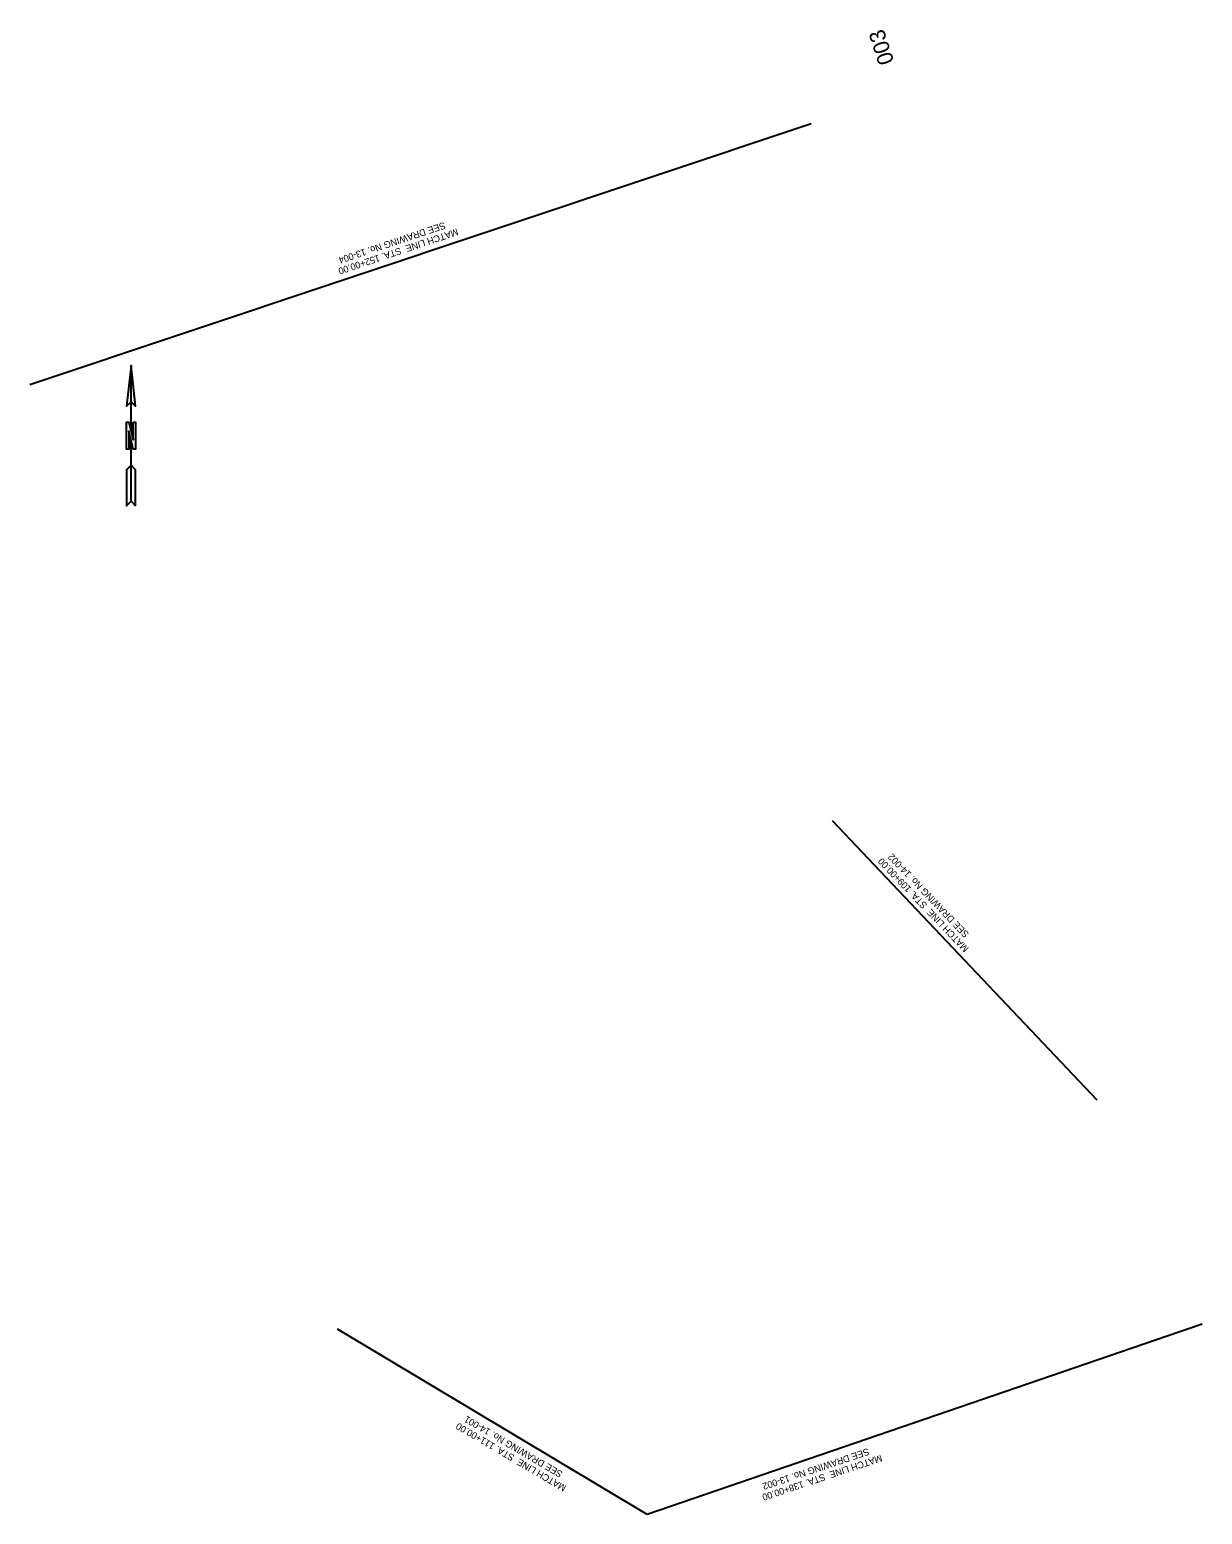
# Model space of a CAD drawing. Extents: x 955963 to 957260, y 798303 to 799945.
import ezdxf

# ---------------------------------------------------------------- set-up
doc = ezdxf.new("R2010")
doc.units = 0
for name, color, linetype in [('SHT_B_13-Mainline-Plan', 7, 'Continuous'), ('SHT_B_Clip-Border-Cell', 7, 'Continuous'), ('SHT_B_Match-Lines-Line', 7, 'Continuous'), ('SHT_B_North-Arrow', 7, 'Continuous')]:
    doc.layers.add(name, color=color, linetype=linetype)

msp = doc.modelspace()

# ---------------------------------------------------------------- linework, layer by layer
at = {"layer": 'SHT_B_Match-Lines-Line'}
for p, q in [((956826.9, 799840.9), (955962.6, 799552.2)), ((957143.3, 798760.9), (956850.5, 799069.9)), ((957259.7, 798513.3), (956645.7, 798302.8)), ((956645.7, 798302.8), (956303, 798507.8))]:
    msp.add_line(p, q, dxfattribs=at)
at = {"layer": 'SHT_B_North-Arrow'}
for points in [[(956074.7, 799533.5), (956079.7, 799528.5), (956074.7, 799573.5), (956069.7, 799528.5)], [(956077.2, 799511), (956079.7, 799511), (956079.7, 799481), (956077.2, 799481), (956072.2, 799501), (956072.2, 799481), (956069.7, 799481), (956069.7, 799511), (956072.3, 799511), (956077.2, 799491.3)], [(956079.7, 799418.4), (956079.7, 799458.4), (956074.7, 799463.4), (956069.7, 799458.4), (956069.7, 799418.4), (956074.7, 799423.4)]]:
    msp.add_lwpolyline(points, close=True, dxfattribs=at)
for points in [[(956074.7, 799501.3), (956074.7, 799573.5)], [(956074.7, 799423.4), (956074.7, 799491)]]:
    msp.add_lwpolyline(points, dxfattribs=at)

# ---------------------------------------------------------------- texts
at = {"layer": 'SHT_B_13-Mainline-Plan'}
msp.add_text('003', height=17.5, rotation=108.0541, dxfattribs=at).set_placement((956919, 799909.7))
at = {"layer": 'SHT_B_Clip-Border-Cell'}
for s, rotation, p in [('SEE DRAWING No. 13-004', 198.5226, (956420.9, 799732.5)), ('MATCH LINE  STA. 152+00.00', 198.5226, (956435.1, 799725.4)), ('MATCH LINE  STA. 109+00.00', 133.7775, (957001.8, 798929.2)), ('SEE DRAWING No. 14-002', 133.7775, (957002.2, 798945.1)), ('SEE DRAWING No. 14-001', 149.5826, (956552.8, 798349.5)), ('MATCH LINE  STA. 111+00.00', 149.5826, (956556.8, 798334.1)), ('SEE DRAWING No. 13-002', 198.5226, (956889.7, 798376.1)), ('MATCH LINE  STA. 138+00.00', 198.5226, (956904, 798369))]:
    msp.add_text(s, height=7.5, rotation=rotation, dxfattribs=at).set_placement(p)

doc.saveas('drawing.dxf')
